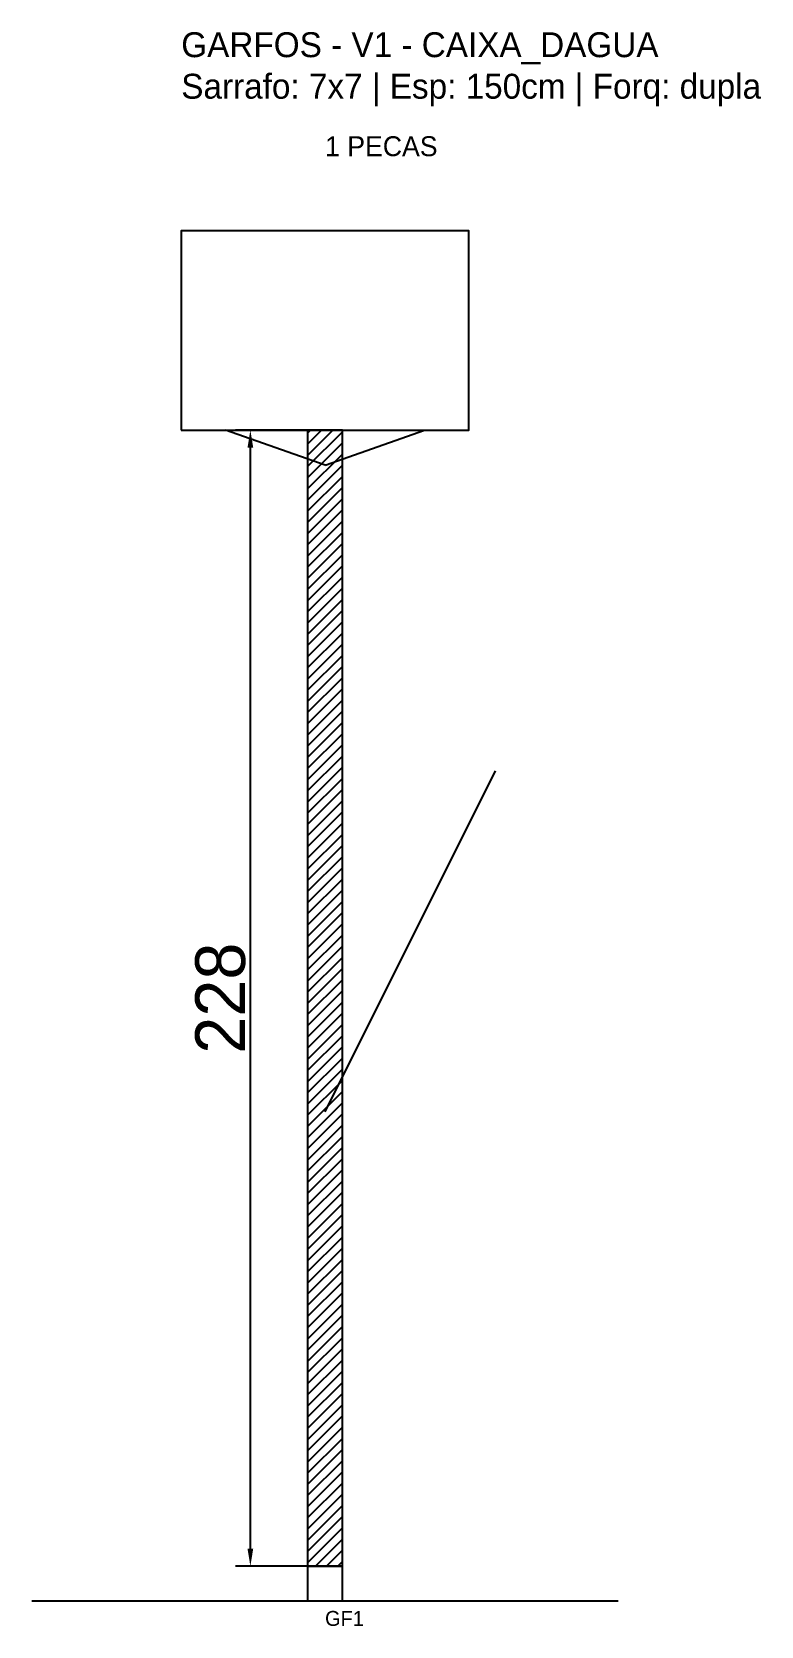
# Model space of a CAD drawing. Header units: metres. Extents: x -30 to 116, y -12 to 308.
import ezdxf

# ---------------------------------------------------------------- set-up
doc = ezdxf.new("R2010")
doc.units = ezdxf.units.M
for name, color, linetype in [('BARRA_ANCORAGEM', 1, 'Continuous'), ('COTA', 241, 'Continuous'), ('GARFOS OK', 3, 'Continuous'), ('NOME DA VIGA', 6, 'Continuous'), ('SARR_7x7', 40, 'Continuous'), ('VIGAS', 3, 'Continuous')]:
    doc.layers.add(name, color=color, linetype=linetype)
doc.dimstyles.new('EZ DXF', dxfattribs={"dimtxt": 10, "dimasz": 3.5, "dimexe": 3, "dimexo": 1.5, "dimgap": 1, "dimtad": 1, "dimdec": 1, "dimdsep": 46, "dimcen": 2.5, "dimazin": 3, "dimtfac": 1, "dimtmove": 0, "dimatfit": 3})

msp = doc.modelspace()

# ---------------------------------------------------------------- hatches: boundary and pattern name
at = {"layer": 'COTA'}
h = msp.add_hatch(dxfattribs=at)
h.set_pattern_fill('ANSI31', scale=0.5)
h.paths.add_polyline_path([(25.38, 0), (32.38, 0), (32.38, 228), (25.38, 228)])

# ---------------------------------------------------------------- linework, layer by layer
at = {"layer": 'BARRA_ANCORAGEM'}
msp.add_line((28.88, 91.2), (63.08, 159.6), dxfattribs=at)
at = {"layer": 'GARFOS OK'}
for p, q in [((28.88, 221), (8.88, 228)), ((8.88, 228), (48.88, 228)), ((28.88, 221), (48.88, 228))]:
    msp.add_line(p, q, dxfattribs=at)
at = {"layer": 'GARFOS OK', "linetype": 'CONTINUOUS'}
msp.add_line((-30, -7), (87.75, -7), dxfattribs=at)
at = {"layer": 'GARFOS OK'}
msp.add_lwpolyline([(25.38, 0), (32.38, 0), (32.38, 228), (25.38, 228), (25.38, 0)], dxfattribs=at)
at = {"layer": 'SARR_7x7'}
msp.add_lwpolyline([(25.38, -7), (32.38, -7), (32.38, 0), (25.38, 0), (25.38, -7)], dxfattribs=at)
at = {"layer": 'VIGAS'}
msp.add_lwpolyline([(0, 228), (57.75, 228), (57.75, 268), (0, 268), (0, 228)], dxfattribs=at)

# ---------------------------------------------------------------- texts
at = {"layer": 'NOME DA VIGA'}
for s, height, p in [('1 PECAS', 4, (28.88, 283)), ('GF1', 3, (28.88, -12))]:
    msp.add_text(s, height=height, dxfattribs=at).set_placement(p)
at = {"layer": 'NOME DA VIGA', "insert": (0, 293), "char_height": 5, "attachment_point": 7}
msp.add_mtext('GARFOS - V1 - CAIXA_DAGUA\\PSarrafo: 7x7 | Esp: 150cm | Forq: dupla', dxfattribs=at)

# ---------------------------------------------------------------- dimensions: what is measured, and where the dimension line sits
at = {"layer": 'COTA'}
msp.add_linear_dim(base=(13.88, 0), p1=(28.88, 0), p2=(28.88, 228), angle=90, dimstyle='EZ DXF', dxfattribs=at).render()

doc.saveas('drawing.dxf')
